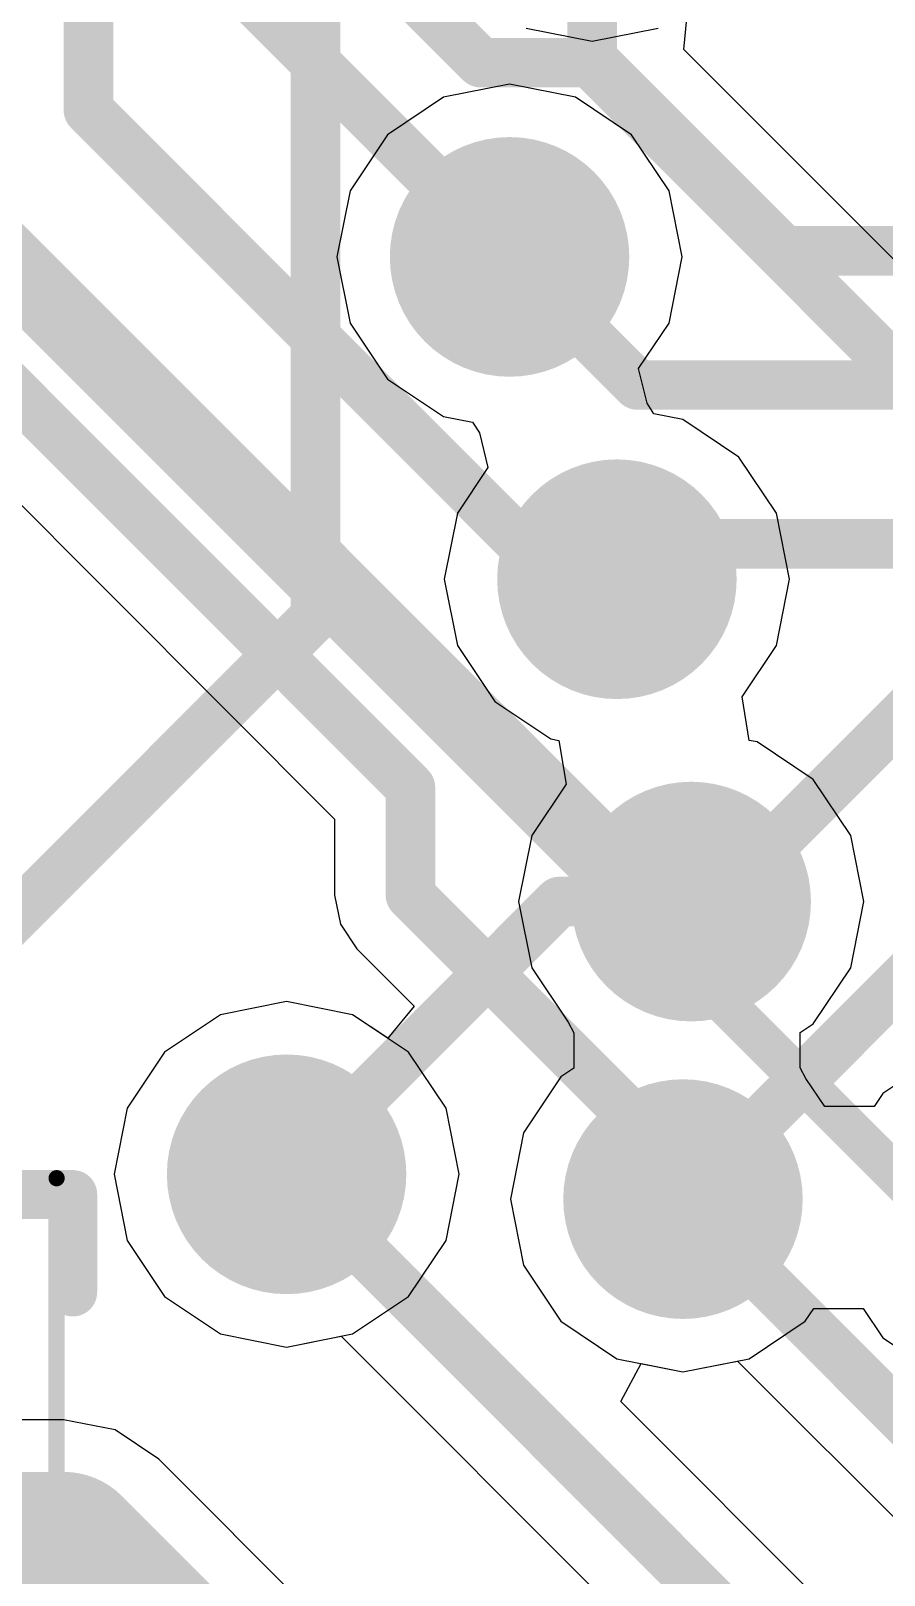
# Model space of a CAD drawing. Header units: millimetres. Extents: x 0.16 to 3.68, y 0.79 to 4.96.
# Drawn here: x 1.294 to 1.3974, y 1.3425 to 1.5293 of the extents above; entities that cross this region are included whole.
import ezdxf

# ---------------------------------------------------------------- set-up
doc = ezdxf.new("R2010")
doc.units = ezdxf.units.MM
doc.header["$MEASUREMENT"] = 0
for name, color, linetype in [('BottomLayer', 5, 'Continuous'), ('BottomOverlay', 54, 'Continuous'), ('KeepOutLayer', 6, 'Continuous'), ('Mechanical13', 56, 'Continuous'), ('Mechanical15', 56, 'Continuous'), ('MidLayer1', 16, 'Continuous'), ('MidLayer2', 76, 'Continuous'), ('MultiLayer', 9, 'Continuous'), ('TopLayer', 1, 'Continuous'), ('TopOverlay', 2, 'Continuous'), ('TopPaste', 8, 'Continuous'), ('TopSolder', 216, 'Continuous'), ('ViaHoleLayer', 16, 'Continuous')]:
    doc.layers.add(name, color=color, linetype=linetype)

# ---------------------------------------------------------------- blocks, each defined once
blk = doc.blocks.new('B____________B_6')
at = {"layer": 'BottomOverlay', "const_width": 0.005}
blk.add_lwpolyline([(0.3175, -0.08915), (0.135, -0.27165)], dxfattribs=at)
blk = doc.blocks.new('CAP_0603_1608_27')
at = {"layer": 'Mechanical13', "const_width": 0.00394}
for points in [[(-0.03445, 0.0187), (-0.03445, -0.0187)], [(0.03445, 0.0187), (-0.03445, 0.0187)], [(0.03445, 0.0187), (0.03445, -0.0187)], [(0.03445, -0.0187), (-0.03445, -0.0187)]]:
    blk.add_lwpolyline(points, dxfattribs=at)
at = {"layer": 'Mechanical13', "const_width": 0.00197}
for points in [[(-0.03543, 0.0187, 1), (-0.03346, 0.0187, 1)], [(-0.03543, 0.0187, 1), (-0.03346, 0.0187, 1)], [(0.03346, 0.0187, 1), (0.03543, 0.0187, 1)], [(0.03346, 0.0187, 1), (0.03543, 0.0187, 1)], [(-0.03543, -0.0187, 1), (-0.03346, -0.0187, 1)], [(-0.03543, -0.0187, 1), (-0.03346, -0.0187, 1)], [(0.03346, -0.0187, 1), (0.03543, -0.0187, 1)], [(0.03346, -0.0187, 1), (0.03543, -0.0187, 1)]]:
    blk.add_lwpolyline(points, format="xyb", close=True, dxfattribs=at)
at = {"layer": 'Mechanical15'}
for points, const_width in [([(-0.05315, 0.02953), (-0.05315, -0.02953)], 0.00197), ([(0.05315, 0.02953), (-0.05315, 0.02953)], 0.00197), ([(0.05315, 0.02953), (0.05315, -0.02953)], 0.00197), ([(0, 0.0187), (0, -0.0187)], 0.00394), ([(0.0187, 0), (-0.0187, 0)], 0.00394), ([(0.05315, -0.02953), (-0.05315, -0.02953)], 0.00197)]:
    blk.add_lwpolyline(points, dxfattribs=dict(at, const_width=const_width))
for points, const_width in [([(-0.05364, 0.02953, 1), (-0.05266, 0.02953, 1)], 0.000984), ([(-0.05364, 0.02953, 1), (-0.05266, 0.02953, 1)], 0.000984), ([(0.05266, 0.02953, 1), (0.05364, 0.02953, 1)], 0.000984), ([(0.05266, 0.02953, 1), (0.05364, 0.02953, 1)], 0.000984), ([(-0.00098, 0.0187, 1), (0.00098, 0.0187, 1)], 0.00197), ([(-0.01969, 0, 1), (-0.01772, 0, 1)], 0.00197), ([(0.01772, 0, 1), (0.01969, 0, 1)], 0.00197), ([(-0.00098, -0.0187, 1), (0.00098, -0.0187, 1)], 0.00197), ([(-0.05364, -0.02953, 1), (-0.05266, -0.02953, 1)], 0.000984), ([(-0.05364, -0.02953, 1), (-0.05266, -0.02953, 1)], 0.000984), ([(0.05266, -0.02953, 1), (0.05364, -0.02953, 1)], 0.000984), ([(0.05266, -0.02953, 1), (0.05364, -0.02953, 1)], 0.000984)]:
    blk.add_lwpolyline(points, format="xyb", close=True, dxfattribs=dict(at, const_width=const_width))
at = {"layer": 'TopLayer'}
for points in [[(-0.00886, -0.01969), (-0.00886, 0.01969), (-0.04429, -0.01969), (-0.04429, 0.01969)], [(0.04429, -0.01969), (0.04429, 0.01969), (0.00886, -0.01969), (0.00886, 0.01969)]]:
    blk.add_solid(points, dxfattribs=at)
at = {"layer": 'TopOverlay', "const_width": 0.00591}
for points in [[(0.05512, 0.02756), (-0.05512, 0.02756)], [(-0.05512, 0.02756), (-0.05512, 0.01575)], [(0, 0.02756), (0, -0.02756)], [(0.05512, 0.02756), (0.05512, 0.01575)], [(-0.05512, -0.01575), (-0.05512, -0.02756)], [(0.05512, -0.01575), (0.05512, -0.02756)], [(0.05512, -0.02756), (-0.05512, -0.02756)]]:
    blk.add_lwpolyline(points, dxfattribs=at)
at = {"layer": 'TopOverlay', "const_width": 0.00295}
for points in [[(-0.05659, 0.02756, 1), (-0.05364, 0.02756, 1)], [(-0.05659, 0.02756, 1), (-0.05364, 0.02756, 1)], [(-0.00148, 0.02756, 1), (0.00148, 0.02756, 1)], [(0.05364, 0.02756, 1), (0.05659, 0.02756, 1)], [(0.05364, 0.02756, 1), (0.05659, 0.02756, 1)], [(-0.05659, 0.01575, 1), (-0.05364, 0.01575, 1)], [(0.05364, 0.01575, 1), (0.05659, 0.01575, 1)], [(-0.05659, -0.01575, 1), (-0.05364, -0.01575, 1)], [(0.05364, -0.01575, 1), (0.05659, -0.01575, 1)], [(-0.05659, -0.02756, 1), (-0.05364, -0.02756, 1)], [(-0.05659, -0.02756, 1), (-0.05364, -0.02756, 1)], [(-0.00148, -0.02756, 1), (0.00148, -0.02756, 1)], [(0.05364, -0.02756, 1), (0.05659, -0.02756, 1)], [(0.05364, -0.02756, 1), (0.05659, -0.02756, 1)]]:
    blk.add_lwpolyline(points, format="xyb", close=True, dxfattribs=at)
at = {"layer": 'TopPaste'}
for points in [[(-0.00886, -0.01969), (-0.00886, 0.01969), (-0.04429, -0.01969), (-0.04429, 0.01969)], [(0.04429, -0.01969), (0.04429, 0.01969), (0.00886, -0.01969), (0.00886, 0.01969)]]:
    blk.add_solid(points, dxfattribs=at)
at = {"layer": 'TopSolder'}
for points in [[(-0.00486, -0.02369), (-0.00486, 0.02369), (-0.04829, -0.02369), (-0.04829, 0.02369)], [(0.04829, -0.02369), (0.04829, 0.02369), (0.00486, -0.02369), (0.00486, 0.02369)]]:
    blk.add_solid(points, dxfattribs=at)

msp = doc.modelspace()

# ---------------------------------------------------------------- linework, layer by layer
at = {"layer": 'BottomLayer'}
for p, q in [((1.3731, 1.52711), (1.37359, 1.53209)), ((1.41849, 1.48172), (1.3731, 1.52711)), ((1.27106, 1.49376), (1.33082, 1.43399)), ((1.33082, 1.43399), (1.33082, 1.42477)), ((1.33082, 1.42477), (1.33152, 1.42125)), ((1.33152, 1.42125), (1.33351, 1.41828)), ((1.33351, 1.41828), (1.34043, 1.41136)), ((1.325, 1.4119), (1.317, 1.41031)), ((1.333, 1.41031), (1.325, 1.4119)), ((1.34043, 1.41136), (1.33724, 1.40747)), ((1.317, 1.41031), (1.31022, 1.40578)), ((1.33724, 1.40747), (1.333, 1.41031)), ((1.31022, 1.40578), (1.30569, 1.399)), ((1.30569, 1.399), (1.3041, 1.391)), ((1.3041, 1.391), (1.30569, 1.383)), ((1.30569, 1.383), (1.31022, 1.37622)), ((1.31022, 1.37622), (1.317, 1.37169)), ((1.317, 1.37169), (1.325, 1.3701)), ((1.325, 1.3701), (1.33161, 1.37141)), ((1.33161, 1.37141), (1.38582, 1.3172)), ((1.36548, 1.3635), (1.36794, 1.3681)), ((1.36794, 1.3681), (1.373, 1.3671)), ((1.373, 1.3671), (1.37961, 1.36841)), ((1.37961, 1.36841), (1.42382, 1.3242)), ((1.40149, 1.32749), (1.36548, 1.3635)), ((1.298, 1.36131), (1.15676, 1.36131)), ((1.30424, 1.36007), (1.298, 1.36131)), ((1.30954, 1.35654), (1.30424, 1.36007)), ((1.33147, 1.3346), (1.30954, 1.35654))]:
    msp.add_line(p, q, dxfattribs=at)
for points, const_width in [([(1.301, 1.51977), (1.301, 1.993)], 0.006), ([(1.32653, 1.54747), (1.3485, 1.5255)], 0.006), ([(1.31453, 1.53947), (1.352, 1.502)], 0.006), ([(1.3485, 1.5255), (1.36173, 1.5255)], 0.006), ([(1.36173, 1.5255), (1.412, 1.47523)], 0.006), ([(1.301, 1.51977), (1.35777, 1.463)], 0.006), ([(1.289, 1.50577), (1.37077, 1.424)], 0.006), ([(1.277, 1.5008), (1.34, 1.4378)], 0.006), ([(1.35777, 1.463), (1.365, 1.463)], 0.006), ([(1.34, 1.42477), (1.34, 1.4378)], 0.006), ([(1.34, 1.42477), (1.373, 1.39177)], 0.006), ([(1.37077, 1.424), (1.374, 1.424)], 0.006), ([(1.325, 1.391), (1.395, 1.321)], 0.006), ([(1.373, 1.388), (1.373, 1.39177)], 0.006), ([(1.373, 1.388), (1.433, 1.328)], 0.006), ([(1.15, 1.345), (1.298, 1.345)], 0.02), ([(1.298, 1.345), (1.328, 1.315)], 0.02)]:
    msp.add_lwpolyline(points, dxfattribs=dict(at, const_width=const_width))
for points, const_width in [([(1.347, 1.5255, 1), (1.35, 1.5255, 1)], 0.003), ([(1.347, 1.5255, 1), (1.35, 1.5255, 1)], 0.003), ([(1.36023, 1.5255, 1), (1.36323, 1.5255, 1)], 0.003), ([(1.36023, 1.5255, 1), (1.36323, 1.5255, 1)], 0.003), ([(1.2995, 1.51977, 1), (1.3025, 1.51977, 1)], 0.003), ([(1.2995, 1.51977, 1), (1.3025, 1.51977, 1)], 0.003), ([(1.34475, 1.502, 1), (1.35925, 1.502, 1)], 0.0145), ([(1.3505, 1.502, 1), (1.3535, 1.502, 1)], 0.003), ([(1.35775, 1.463, 1), (1.37225, 1.463, 1)], 0.0145), ([(1.35627, 1.463, 1), (1.35927, 1.463, 1)], 0.003), ([(1.35627, 1.463, 1), (1.35927, 1.463, 1)], 0.003), ([(1.3635, 1.463, 1), (1.3665, 1.463, 1)], 0.003), ([(1.3385, 1.4378, 1), (1.3415, 1.4378, 1)], 0.003), ([(1.3385, 1.4378, 1), (1.3415, 1.4378, 1)], 0.003), ([(1.36675, 1.424, 1), (1.38125, 1.424, 1)], 0.0145), ([(1.3385, 1.42477, 1), (1.3415, 1.42477, 1)], 0.003), ([(1.3385, 1.42477, 1), (1.3415, 1.42477, 1)], 0.003), ([(1.36927, 1.424, 1), (1.37227, 1.424, 1)], 0.003), ([(1.36927, 1.424, 1), (1.37227, 1.424, 1)], 0.003), ([(1.3725, 1.424, 1), (1.3755, 1.424, 1)], 0.003), ([(1.31775, 1.391, 1), (1.33225, 1.391, 1)], 0.0145), ([(1.36575, 1.388, 1), (1.38025, 1.388, 1)], 0.0145), ([(1.3235, 1.391, 1), (1.3265, 1.391, 1)], 0.003), ([(1.3715, 1.39177, 1), (1.3745, 1.39177, 1)], 0.003), ([(1.3715, 1.39177, 1), (1.3745, 1.39177, 1)], 0.003), ([(1.3715, 1.388, 1), (1.3745, 1.388, 1)], 0.003), ([(1.3715, 1.388, 1), (1.3745, 1.388, 1)], 0.003), ([(1.293, 1.345, 1), (1.303, 1.345, 1)], 0.01), ([(1.293, 1.345, 1), (1.303, 1.345, 1)], 0.01)]:
    msp.add_lwpolyline(points, format="xyb", close=True, dxfattribs=dict(at, const_width=const_width))
at = {"layer": 'KeepOutLayer', "const_width": 0.01}
msp.add_lwpolyline([(2.341, 1.516, 1), (0.901, 1.516, 1)], format="xyb", close=True, dxfattribs=at)
at = {"layer": 'MidLayer1'}
for p, q in [((1.354, 1.52969), (1.362, 1.5281)), ((1.362, 1.5281), (1.37, 1.52969)), ((1.352, 1.5229), (1.344, 1.52131)), ((1.36, 1.52131), (1.352, 1.5229)), ((1.344, 1.52131), (1.33722, 1.51678)), ((1.36678, 1.51678), (1.36, 1.52131)), ((1.33722, 1.51678), (1.33269, 1.51)), ((1.37131, 1.51), (1.36678, 1.51678)), ((1.33269, 1.51), (1.3311, 1.502)), ((1.3729, 1.502), (1.37131, 1.51)), ((1.3311, 1.502), (1.33269, 1.494)), ((1.37131, 1.494), (1.3729, 1.502)), ((1.33269, 1.494), (1.33722, 1.48722)), ((1.36762, 1.48848), (1.37131, 1.494)), ((1.36866, 1.48429), (1.36762, 1.48848)), ((1.33722, 1.48722), (1.344, 1.48269)), ((1.36948, 1.48301), (1.36866, 1.48429)), ((1.344, 1.48269), (1.34752, 1.48199)), ((1.34752, 1.48199), (1.34834, 1.48071)), ((1.373, 1.48231), (1.36948, 1.48301)), ((1.37978, 1.47778), (1.373, 1.48231)), ((1.34834, 1.48071), (1.34938, 1.47652)), ((1.34938, 1.47652), (1.34569, 1.471)), ((1.38431, 1.471), (1.37978, 1.47778)), ((1.34569, 1.471), (1.3441, 1.463)), ((1.3859, 1.463), (1.38431, 1.471)), ((1.3441, 1.463), (1.34569, 1.455)), ((1.38431, 1.455), (1.3859, 1.463)), ((1.34569, 1.455), (1.35022, 1.44822)), ((1.38015, 1.44878), (1.38431, 1.455)), ((1.35022, 1.44822), (1.357, 1.44369)), ((1.38103, 1.4435), (1.38015, 1.44878)), ((1.357, 1.44369), (1.35797, 1.4435)), ((1.35797, 1.4435), (1.35885, 1.43822)), ((1.382, 1.44331), (1.38103, 1.4435)), ((1.38878, 1.43878), (1.382, 1.44331)), ((1.39331, 1.432), (1.38878, 1.43878)), ((1.35885, 1.43822), (1.35469, 1.432)), ((1.35469, 1.432), (1.3531, 1.424)), ((1.3949, 1.424), (1.39331, 1.432)), ((1.3531, 1.424), (1.35469, 1.416)), ((1.39331, 1.416), (1.3949, 1.424)), ((1.35469, 1.416), (1.35911, 1.40939)), ((1.38878, 1.40922), (1.39331, 1.416)), ((1.325, 1.4119), (1.317, 1.41031)), ((1.333, 1.41031), (1.325, 1.4119)), ((1.317, 1.41031), (1.31022, 1.40578)), ((1.33978, 1.40578), (1.333, 1.41031)), ((1.35911, 1.40939), (1.3598, 1.4081)), ((1.3872, 1.40817), (1.38878, 1.40922)), ((1.3598, 1.4081), (1.3598, 1.40383)), ((1.3872, 1.4039), (1.3872, 1.40817)), ((1.31022, 1.40578), (1.30569, 1.399)), ((1.34431, 1.399), (1.33978, 1.40578)), ((1.404, 1.40531), (1.39722, 1.40078)), ((1.3598, 1.40383), (1.35822, 1.40278)), ((1.38789, 1.40261), (1.3872, 1.4039)), ((1.35822, 1.40278), (1.35369, 1.396)), ((1.39016, 1.39922), (1.38789, 1.40261)), ((1.39722, 1.40078), (1.39617, 1.39922)), ((1.30569, 1.399), (1.3041, 1.391)), ((1.3459, 1.391), (1.34431, 1.399)), ((1.39617, 1.39922), (1.39016, 1.39922)), ((1.35369, 1.396), (1.3521, 1.388)), ((1.3041, 1.391), (1.30569, 1.383)), ((1.34431, 1.383), (1.3459, 1.391)), ((1.3521, 1.388), (1.35369, 1.38)), ((1.30569, 1.383), (1.31022, 1.37622)), ((1.33978, 1.37622), (1.34431, 1.383)), ((1.35369, 1.38), (1.35822, 1.37322)), ((1.31022, 1.37622), (1.317, 1.37169)), ((1.333, 1.37169), (1.33978, 1.37622)), ((1.38778, 1.37322), (1.38883, 1.37478)), ((1.38883, 1.37478), (1.39484, 1.37478)), ((1.39484, 1.37478), (1.39722, 1.37122)), ((1.317, 1.37169), (1.325, 1.3701)), ((1.325, 1.3701), (1.333, 1.37169)), ((1.35822, 1.37322), (1.365, 1.36869)), ((1.381, 1.36869), (1.38778, 1.37322)), ((1.39722, 1.37122), (1.404, 1.36669)), ((1.365, 1.36869), (1.373, 1.3671)), ((1.373, 1.3671), (1.381, 1.36869))]:
    msp.add_line(p, q, dxfattribs=at)
at = {"layer": 'MidLayer1', "const_width": 0.0145}
for points in [[(1.34475, 1.502, 1), (1.35925, 1.502, 1)], [(1.35775, 1.463, 1), (1.37225, 1.463, 1)], [(1.36675, 1.424, 1), (1.38125, 1.424, 1)], [(1.31775, 1.391, 1), (1.33225, 1.391, 1)], [(1.36575, 1.388, 1), (1.38025, 1.388, 1)]]:
    msp.add_lwpolyline(points, format="xyb", close=True, dxfattribs=at)
at = {"layer": 'MidLayer2'}
for p, q in [((1.354, 1.52969), (1.362, 1.5281)), ((1.362, 1.5281), (1.37, 1.52969)), ((1.352, 1.5229), (1.344, 1.52131)), ((1.36, 1.52131), (1.352, 1.5229)), ((1.344, 1.52131), (1.33722, 1.51678)), ((1.36678, 1.51678), (1.36, 1.52131)), ((1.33722, 1.51678), (1.33269, 1.51)), ((1.37131, 1.51), (1.36678, 1.51678)), ((1.33269, 1.51), (1.3311, 1.502)), ((1.3729, 1.502), (1.37131, 1.51)), ((1.3311, 1.502), (1.33269, 1.494)), ((1.37131, 1.494), (1.3729, 1.502)), ((1.33269, 1.494), (1.33722, 1.48722)), ((1.36762, 1.48848), (1.37131, 1.494)), ((1.36866, 1.48429), (1.36762, 1.48848)), ((1.33722, 1.48722), (1.344, 1.48269)), ((1.36948, 1.48301), (1.36866, 1.48429)), ((1.344, 1.48269), (1.34752, 1.48199)), ((1.34752, 1.48199), (1.34834, 1.48071)), ((1.373, 1.48231), (1.36948, 1.48301)), ((1.37978, 1.47778), (1.373, 1.48231)), ((1.34834, 1.48071), (1.34938, 1.47652)), ((1.34938, 1.47652), (1.34569, 1.471)), ((1.38431, 1.471), (1.37978, 1.47778)), ((1.34569, 1.471), (1.3441, 1.463)), ((1.3859, 1.463), (1.38431, 1.471)), ((1.3441, 1.463), (1.34569, 1.455)), ((1.38431, 1.455), (1.3859, 1.463)), ((1.34569, 1.455), (1.35022, 1.44822)), ((1.38015, 1.44878), (1.38431, 1.455)), ((1.35022, 1.44822), (1.357, 1.44369)), ((1.38103, 1.4435), (1.38015, 1.44878)), ((1.357, 1.44369), (1.35797, 1.4435)), ((1.35797, 1.4435), (1.35885, 1.43822)), ((1.382, 1.44331), (1.38103, 1.4435)), ((1.38878, 1.43878), (1.382, 1.44331)), ((1.39331, 1.432), (1.38878, 1.43878)), ((1.35885, 1.43822), (1.35469, 1.432)), ((1.35469, 1.432), (1.3531, 1.424)), ((1.3949, 1.424), (1.39331, 1.432)), ((1.3531, 1.424), (1.35469, 1.416)), ((1.39331, 1.416), (1.3949, 1.424)), ((1.35469, 1.416), (1.35911, 1.40939)), ((1.38878, 1.40922), (1.39331, 1.416)), ((1.325, 1.4119), (1.317, 1.41031)), ((1.333, 1.41031), (1.325, 1.4119)), ((1.317, 1.41031), (1.31022, 1.40578)), ((1.33978, 1.40578), (1.333, 1.41031)), ((1.35911, 1.40939), (1.3598, 1.4081)), ((1.3872, 1.40817), (1.38878, 1.40922)), ((1.3598, 1.4081), (1.3598, 1.40383)), ((1.3872, 1.4039), (1.3872, 1.40817)), ((1.31022, 1.40578), (1.30569, 1.399)), ((1.34431, 1.399), (1.33978, 1.40578)), ((1.404, 1.40531), (1.39722, 1.40078)), ((1.3598, 1.40383), (1.35822, 1.40278)), ((1.38789, 1.40261), (1.3872, 1.4039)), ((1.35822, 1.40278), (1.35369, 1.396)), ((1.39016, 1.39922), (1.38789, 1.40261)), ((1.39722, 1.40078), (1.39617, 1.39922)), ((1.30569, 1.399), (1.3041, 1.391)), ((1.3459, 1.391), (1.34431, 1.399)), ((1.39617, 1.39922), (1.39016, 1.39922)), ((1.35369, 1.396), (1.3521, 1.388)), ((1.3041, 1.391), (1.30569, 1.383)), ((1.34431, 1.383), (1.3459, 1.391)), ((1.3521, 1.388), (1.35369, 1.38)), ((1.30569, 1.383), (1.31022, 1.37622)), ((1.33978, 1.37622), (1.34431, 1.383)), ((1.35369, 1.38), (1.35822, 1.37322)), ((1.31022, 1.37622), (1.317, 1.37169)), ((1.333, 1.37169), (1.33978, 1.37622)), ((1.38778, 1.37322), (1.38883, 1.37478)), ((1.38883, 1.37478), (1.39484, 1.37478)), ((1.39484, 1.37478), (1.39722, 1.37122)), ((1.317, 1.37169), (1.325, 1.3701)), ((1.325, 1.3701), (1.333, 1.37169)), ((1.35822, 1.37322), (1.365, 1.36869)), ((1.381, 1.36869), (1.38778, 1.37322)), ((1.39722, 1.37122), (1.404, 1.36669)), ((1.365, 1.36869), (1.373, 1.3671)), ((1.373, 1.3671), (1.381, 1.36869))]:
    msp.add_line(p, q, dxfattribs=at)
at = {"layer": 'MidLayer2', "const_width": 0.0145}
for points in [[(1.34475, 1.502, 1), (1.35925, 1.502, 1)], [(1.35775, 1.463, 1), (1.37225, 1.463, 1)], [(1.36675, 1.424, 1), (1.38125, 1.424, 1)], [(1.31775, 1.391, 1), (1.33225, 1.391, 1)], [(1.36575, 1.388, 1), (1.38025, 1.388, 1)]]:
    msp.add_lwpolyline(points, format="xyb", close=True, dxfattribs=at)
at = {"layer": 'MultiLayer', "const_width": 0.0145}
for points in [[(1.34475, 1.502, 1), (1.35925, 1.502, 1)], [(1.35775, 1.463, 1), (1.37225, 1.463, 1)], [(1.36675, 1.424, 1), (1.38125, 1.424, 1)], [(1.31775, 1.391, 1), (1.33225, 1.391, 1)], [(1.36575, 1.388, 1), (1.38025, 1.388, 1)]]:
    msp.add_lwpolyline(points, format="xyb", close=True, dxfattribs=at)
at = {"layer": 'TopLayer', "const_width": 0.006}
for points in [[(1.3285, 1.4585), (1.3285, 1.5515)], [(1.362, 1.526), (1.362, 1.549)], [(1.362, 1.526), (1.38528, 1.50272)], [(1.352, 1.502), (1.3675, 1.4865)], [(1.38528, 1.50272), (1.4302, 1.50272)], [(1.3675, 1.4865), (1.4287, 1.4865)], [(1.365, 1.463), (1.36928, 1.46728)], [(1.36928, 1.46728), (1.4302, 1.46728)], [(1.289, 1.419), (1.3285, 1.4585)], [(1.377, 1.424), (1.40257, 1.44957)], [(1.373, 1.388), (1.41685, 1.43185)], [(1.325, 1.391), (1.358, 1.424)], [(1.358, 1.424), (1.374, 1.424)], [(1.374, 1.424), (1.377, 1.424)]]:
    msp.add_lwpolyline(points, dxfattribs=at)
at = {"layer": 'TopLayer'}
for points, const_width in [([(1.3605, 1.526, 1), (1.3635, 1.526, 1)], 0.003), ([(1.3605, 1.526, 1), (1.3635, 1.526, 1)], 0.003), ([(1.34475, 1.502, 1), (1.35925, 1.502, 1)], 0.0145), ([(1.3505, 1.502, 1), (1.3535, 1.502, 1)], 0.003), ([(1.38378, 1.50272, 1), (1.38678, 1.50272, 1)], 0.003), ([(1.38378, 1.50272, 1), (1.38678, 1.50272, 1)], 0.003), ([(1.366, 1.4865, 1), (1.369, 1.4865, 1)], 0.003), ([(1.366, 1.4865, 1), (1.369, 1.4865, 1)], 0.003), ([(1.35775, 1.463, 1), (1.37225, 1.463, 1)], 0.0145), ([(1.36778, 1.46728, 1), (1.37078, 1.46728, 1)], 0.003), ([(1.36778, 1.46728, 1), (1.37078, 1.46728, 1)], 0.003), ([(1.3635, 1.463, 1), (1.3665, 1.463, 1)], 0.003), ([(1.327, 1.4585, 1), (1.33, 1.4585, 1)], 0.003), ([(1.327, 1.4585, 1), (1.33, 1.4585, 1)], 0.003), ([(1.36675, 1.424, 1), (1.38125, 1.424, 1)], 0.0145), ([(1.3565, 1.424, 1), (1.3595, 1.424, 1)], 0.003), ([(1.3565, 1.424, 1), (1.3595, 1.424, 1)], 0.003), ([(1.3725, 1.424, 1), (1.3755, 1.424, 1)], 0.003), ([(1.3725, 1.424, 1), (1.3755, 1.424, 1)], 0.003), ([(1.3755, 1.424, 1), (1.3785, 1.424, 1)], 0.003), ([(1.3755, 1.424, 1), (1.3785, 1.424, 1)], 0.003), ([(1.31775, 1.391, 1), (1.33225, 1.391, 1)], 0.0145), ([(1.36575, 1.388, 1), (1.38025, 1.388, 1)], 0.0145), ([(1.3235, 1.391, 1), (1.3265, 1.391, 1)], 0.003), ([(1.3715, 1.388, 1), (1.3745, 1.388, 1)], 0.003)]:
    msp.add_lwpolyline(points, format="xyb", close=True, dxfattribs=dict(at, const_width=const_width))
at = {"layer": 'ViaHoleLayer', "const_width": 0.00591}
for points in [[(1.34905, 1.502, 1), (1.35495, 1.502, 1)], [(1.36205, 1.463, 1), (1.36795, 1.463, 1)], [(1.37105, 1.424, 1), (1.37695, 1.424, 1)], [(1.32205, 1.391, 1), (1.32795, 1.391, 1)], [(1.37005, 1.388, 1), (1.37595, 1.388, 1)]]:
    msp.add_lwpolyline(points, format="xyb", close=True, dxfattribs=at)

# ---------------------------------------------------------------- block references
for name, p, rotation in [('B____________B_6', (1.185, 1.19807), 90), ('CAP_0603_1608_27', (1.244, 1.361), 180)]:
    msp.add_blockref(name, p, dxfattribs=dict(rotation=rotation))

doc.saveas('drawing.dxf')
